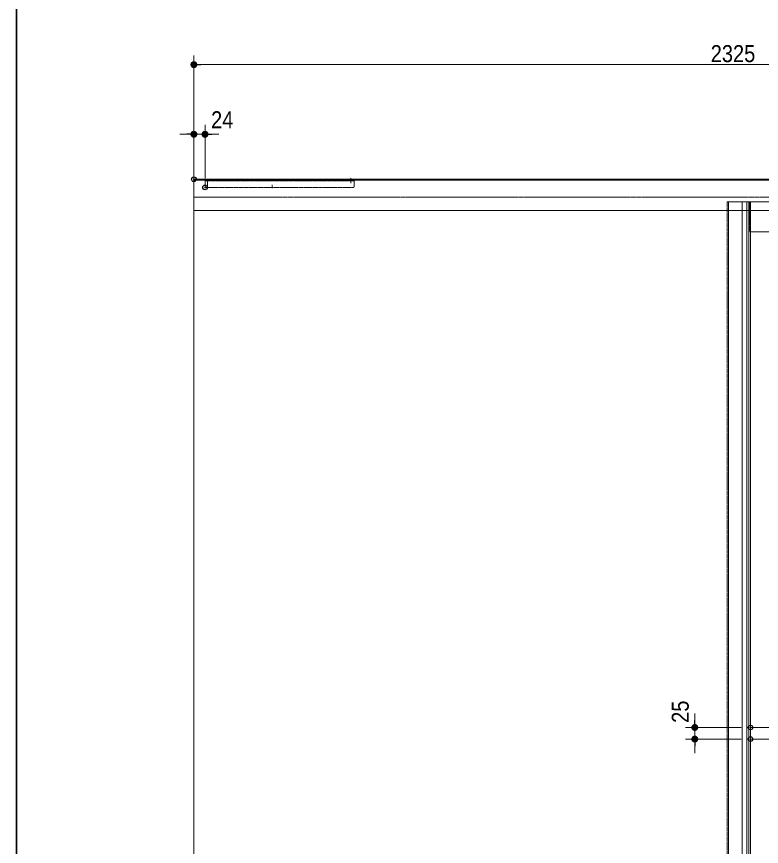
# Model space of a CAD drawing. Units: millimetres, scale not verified. Extents: x -6062 to 6062, y -3045 to 3045.
# Drawn here: x -5788 to -4183, y -1257 to 531 of the extents above; entities that cross this region are included whole.
import ezdxf
from ezdxf.enums import TextEntityAlignment as Align

# ---------------------------------------------------------------- set-up
doc = ezdxf.new("R2010")
doc.units = ezdxf.units.MM
doc.header["$LTSCALE"] = 20
doc.header["$PDMODE"] = 32
doc.header["$PDSIZE"] = 10
for name, pattern in [('USER1', [2.91, 1.76, -0.4, 0.35, -0.4]), ('USER2', [10.5, 8, -0.5, 0.5, -0.5, 0.5, -0.5]), ('USER3', [1.11, 0.71, -0.4])]:
    doc.linetypes.add(name, pattern=pattern)
for name, color, linetype, lineweight in [('0-0_1図面枠', 7, 'Continuous', 20), ('0-1_3一般', 7, 'Continuous', 15), ('0-2_2寸法-1', 7, 'Continuous', 15), ('0-3_0', 7, 'Continuous', 25), ('0-5_2寸法-2', 7, 'Continuous', 15)]:
    doc.layers.add(name, color=color, linetype=linetype, lineweight=lineweight)
doc.layers.add('0-4_Defpoints', color=7, linetype='Continuous')
doc.styles.add('ＭＳ Ｐゴシック', font='')
doc.styles.get('ＭＳ Ｐゴシック').set_extended_font_data('MS PGothic')

# ---------------------------------------------------------------- blocks, each defined once
blk = doc.blocks.new('グループ-2')
at = {"layer": '0-0_1図面枠', "lineweight": 35}
blk.add_lwpolyline([(-80000, 55400), (80000, 55400), (80000, -55400), (-80000, -55400)], close=True, dxfattribs=at)
blk = doc.blocks.new('図面枠')
at = {"layer": '0-0_1図面枠'}
blk.add_blockref('グループ-2', (0, 0), dxfattribs=at)
blk = doc.blocks.new('グループ-27')
at = {"layer": '0-1_3一般', "linetype": 'USER2'}
for p, q in [((-65601.9, 3431.4), (-65601.9, 3654.9)), ((-71881.9, 3540), (-71881.9, 3250)), ((-71731.9, 3540), (-71881.9, 3540)), ((-71881.9, 3250), (-69303.9, 3250)), ((-71781.9, 3232.7), (-71781.9, 3570.3)), ((-65781.9, 3540), (-71731.9, 3540)), ((-69303.9, 3250), (-65501.9, 3250)), ((-65741.9, 3540), (-65781.9, 3540))]:
    blk.add_line(p, q, dxfattribs=at)
at = {"layer": '0-1_3一般', "linetype": 'USER1'}
blk.add_line((-68995.9, 3362), (-68995.9, 3220), dxfattribs=at)
at = {"layer": '0-1_3一般', "linetype": 'USER2'}
blk.add_lwpolyline([(-65461.9, 3290), (-65461.9, 3540), (-65801.9, 3540), (-65781.9, 3540)], dxfattribs=at)
blk.add_arc((-65501.9, 3290), 40, 270, 0, dxfattribs=at)
blk = doc.blocks.new('グループ-28')
at = {"layer": '0-1_3一般'}
for p, q in [((-72361.9, 3559.9), (-72361.9, 2259.9)), ((21598.1, 3559.9), (-72361.9, 3559.9)), ((-72361.9, 2259.9), (21598.1, 2259.9))]:
    blk.add_line(p, q, dxfattribs=at)
blk = doc.blocks.new('グループ-29')
at = {"layer": '0-1_3一般', "linetype": 'USER3'}
for p, q in [((-72361.9, 3600), (-72361.9, 2830)), ((21598.1, 3600), (-72361.9, 3600)), ((-72361.9, 2830), (21598.1, 2830))]:
    blk.add_line(p, q, dxfattribs=at)
blk = doc.blocks.new('グループ-30')
at = {"layer": '0-1_3一般'}
for p, q in [((-72361.9, 4660), (-72361.9, 3600)), ((-72361.9, 3600), (-72361.9, -43400))]:
    blk.add_line(p, q, dxfattribs=at)
blk.add_lwpolyline([(21598.1, 4660), (21598.1, 3600), (-72361.9, 3600), (-72361.9, 4660)], dxfattribs=at)
blk = doc.blocks.new('グループ-32')
at = {"layer": '0-1_3一般', "linetype": 'USER2'}
for p, q in [((-49381.9, 2630), (-49331.9, 2630)), ((-49381.9, -43170), (-49381.9, 2630)), ((-25431.9, 2630), (-25381.9, 2630)), ((-25381.9, 2630), (-25381.9, -43170)), ((-49331.9, -43170), (-49381.9, -43170)), ((-25381.9, -43170), (-25431.9, -43170))]:
    blk.add_line(p, q, dxfattribs=at)
at = {"layer": '0-1_3一般'}
for p, q in [((-49331.9, 2630), (-26351.9, 2630)), ((-49331.9, -41870), (-49331.9, 2630)), ((-49331.9, 2630), (-48411.9, 2630)), ((-48743.8, 2630), (-48743.8, -43170)), ((-48541.9, 2630), (-48541.9, -43170)), ((-48459.9, 2630), (-48459.9, -43170)), ((-48381.9, 2630), (-48381.9, 1330)), ((-26381.9, 1330), (-26381.9, 2630)), ((-26351.9, 2630), (-25431.9, 2630)), ((-26303.9, -43170), (-26303.9, 2630)), ((-26221.9, -43170), (-26221.9, 2630)), ((-26020, -43170), (-26020, 2630)), ((-25431.9, 2630), (-25431.9, -41890)), ((-48381.9, 1330), (-48381.9, -20020)), ((-26381.9, 1330), (-48381.9, 1330)), ((-26381.9, -20020), (-26381.9, 1330)), ((-48381.9, -20020), (-48381.9, -41870)), ((-48381.9, -20020), (-26381.9, -20020)), ((-26381.9, -41870), (-26381.9, -20020)), ((-48381.9, -20520), (-26381.9, -20520)), ((-49331.9, -43170), (-49331.9, -41870)), ((-48381.9, -41870), (-26381.9, -41870)), ((-48381.9, -41870), (-48381.9, -43170)), ((-26381.9, -43170), (-26381.9, -41870)), ((-25431.9, -41890), (-25431.9, -43170)), ((-49251.9, -43170), (-49331.9, -43170)), ((-26381.9, -43170), (-49331.9, -43170)), ((-48887.9, -43170), (-49251.9, -43170)), ((-48411.9, -43170), (-48887.9, -43170)), ((-48381.9, -43170), (-48411.9, -43170)), ((-26351.9, -43170), (-26381.9, -43170)), ((-25875.9, -43170), (-26351.9, -43170)), ((-25511.9, -43170), (-25875.9, -43170)), ((-25431.9, -43170), (-25511.9, -43170))]:
    blk.add_line(p, q, dxfattribs=at)
at = {"layer": '0-1_3一般', "linetype": 'USER3'}
for p, q in [((-48411.9, 2630), (-48411.9, 1330)), ((-26351.9, 1330), (-26351.9, 2630)), ((-48411.9, 1330), (-48381.9, 1330)), ((-26381.9, 1330), (-26351.9, 1330)), ((-48411.9, -41870), (-48381.9, -41870)), ((-48411.9, -43170), (-48411.9, -41870)), ((-26381.9, -41870), (-26351.9, -41870)), ((-26351.9, -41870), (-26351.9, -43170))]:
    blk.add_line(p, q, dxfattribs=at)
blk = doc.blocks.new('グループ-34')
at = {"layer": '0-1_3一般'}
blk.add_blockref('グループ-32', (0, 0), dxfattribs=at)
blk = doc.blocks.new('グループ-35')
at = {"layer": '0-1_3一般'}
for name in ['グループ-30', 'グループ-29', 'グループ-27', 'グループ-28', 'グループ-34']:
    blk.add_blockref(name, (0, 0), dxfattribs=at)
blk = doc.blocks.new('_Dot')
at = {"layer": '0-3_0'}
blk.add_line((-10, 0), (-20, 0), dxfattribs=at)
for points in [[(0, 0), (-10, 0), (-9.92, 1.25)], [(0, 0), (-9.92, -1.25), (-10, 0)], [(0, 0), (-9.92, 1.25), (-9.69, 2.49)], [(0, 0), (-9.69, -2.49), (-9.92, -1.25)], [(0, 0), (-9.69, 2.49), (-9.3, 3.68)], [(0, 0), (-9.3, -3.68), (-9.69, -2.49)], [(0, 0), (-9.3, 3.68), (-8.76, 4.82)], [(0, 0), (-8.76, -4.82), (-9.3, -3.68)], [(0, 0), (-8.76, 4.82), (-8.09, 5.88)], [(0, 0), (-8.09, -5.88), (-8.76, -4.82)], [(0, 0), (-8.09, 5.88), (-7.29, 6.85)], [(0, 0), (-7.29, -6.85), (-8.09, -5.88)], [(0, 0), (-7.29, 6.85), (-6.37, 7.71)], [(0, 0), (-6.37, -7.71), (-7.29, -6.85)], [(0, 0), (-6.37, 7.71), (-5.36, 8.44)], [(0, 0), (-5.36, -8.44), (-6.37, -7.71)], [(0, 0), (-5.36, 8.44), (-4.26, 9.05)], [(0, 0), (-4.26, -9.05), (-5.36, -8.44)], [(0, 0), (-4.26, 9.05), (-3.09, 9.51)], [(0, 0), (-3.09, -9.51), (-4.26, -9.05)], [(0, 0), (-3.09, 9.51), (-1.87, 9.82)], [(0, 0), (-1.87, -9.82), (-3.09, -9.51)], [(0, 0), (-1.87, 9.82), (-0.63, 9.98)], [(0, 0), (-0.63, -9.98), (-1.87, -9.82)], [(0, 0), (-0.63, 9.98), (0.63, 9.98)], [(0, 0), (0.63, -9.98), (-0.63, -9.98)], [(0, 0), (0.63, 9.98), (1.87, 9.82)], [(0, 0), (1.87, 9.82), (3.09, 9.51)], [(0, 0), (3.09, 9.51), (4.26, 9.05)], [(0, 0), (4.26, 9.05), (5.36, 8.44)], [(0, 0), (5.36, 8.44), (6.37, 7.71)], [(0, 0), (6.37, 7.71), (7.29, 6.85)], [(0, 0), (7.29, 6.85), (8.09, 5.88)], [(0, 0), (8.09, 5.88), (8.76, 4.82)], [(0, 0), (8.76, 4.82), (9.3, 3.68)], [(0, 0), (9.3, 3.68), (9.69, 2.49)], [(0, 0), (9.69, 2.49), (9.92, 1.25)], [(0, 0), (9.92, 1.25), (10, 0)], [(0, 0), (1.87, -9.82), (0.63, -9.98)], [(0, 0), (3.09, -9.51), (1.87, -9.82)], [(0, 0), (4.26, -9.05), (3.09, -9.51)], [(0, 0), (5.36, -8.44), (4.26, -9.05)], [(0, 0), (6.37, -7.71), (5.36, -8.44)], [(0, 0), (7.29, -6.85), (6.37, -7.71)], [(0, 0), (8.09, -5.88), (7.29, -6.85)], [(0, 0), (8.76, -4.82), (8.09, -5.88)], [(0, 0), (9.3, -3.68), (8.76, -4.82)], [(0, 0), (9.69, -2.49), (9.3, -3.68)], [(0, 0), (9.92, -1.25), (9.69, -2.49)], [(0, 0), (10, 0), (9.92, -1.25)]]:
    blk.add_solid(points, dxfattribs=at)

msp = doc.modelspace()

# ---------------------------------------------------------------- linework, layer by layer
at = {"layer": '0-2_2寸法-1'}
for p, q in [((-5405.6, 297), (-5405.6, 447)), ((-3095.61, 427), (-5390.59, 427))]:
    msp.add_line(p, q, dxfattribs=at)
at = {"layer": '0-4_Defpoints'}
for p in [(-5405.6, 427), (-5405.6, 277), (-5381.59, 277), (-5405.6, 180), (-5381.59, 162.5), (-4206.6, -1001), (-4326.6, -1026), (-4206.6, -1026)]:
    msp.add_point(p, dxfattribs=at)
at = {"layer": '0-5_2寸法-2'}
for p, q in [((-5405.6, 200), (-5405.6, 297)), ((-5381.59, 182.5), (-5381.59, 297)), ((-5420.6, 277), (-5435.61, 277)), ((-5405.6, 277), (-5381.59, 277)), ((-5366.59, 277), (-5351.58, 277)), ((-4326.6, -985.99), (-4326.6, -970.99)), ((-4226.6, -1001), (-4346.6, -1001)), ((-4326.6, -1001), (-4326.6, -1026)), ((-4226.6, -1026), (-4346.6, -1026)), ((-4326.6, -1041.01), (-4326.6, -1056.01))]:
    msp.add_line(p, q, dxfattribs=at)

# ---------------------------------------------------------------- block references
at = {"layer": '0-0_1図面枠', "xscale": 0.05, "yscale": 0.05}
msp.add_blockref('図面枠', (-1787.5, 0), dxfattribs=at)
at = {"layer": '0-1_3一般', "xscale": 0.05, "yscale": 0.05}
msp.add_blockref('グループ-35', (-1787.5, 0), dxfattribs=at)
at = {"layer": '0-2_2寸法-1', "xscale": 0.7503418, "yscale": 0.7503418, "rotation": 180}
msp.add_blockref('_Dot', (-5405.6, 427), dxfattribs=at)
at = {"layer": '0-5_2寸法-2', "xscale": 0.7503418, "yscale": 0.7503418}
msp.add_blockref('_Dot', (-5405.6, 277), dxfattribs=at)
for p, rotation in [((-5381.59, 277), 180), ((-4326.6, -1001), 270), ((-4326.6, -1026), 90)]:
    msp.add_blockref('_Dot', p, dxfattribs=dict(at, rotation=rotation))

# ---------------------------------------------------------------- texts
at = {"layer": '0-2_2寸法-1', "style": 'ＭＳ Ｐゴシック', "width": 0.9}
msp.add_text('2325', height=36.66, dxfattribs=at).set_placement((-4292.28, 421.44), align=Align.BOTTOM_LEFT)
at = {"layer": '0-5_2寸法-2', "style": 'ＭＳ Ｐゴシック', "width": 0.9}
msp.add_text('24', height=36.66, dxfattribs=at).set_placement((-5368.58, 278.98), align=Align.BOTTOM_LEFT)
msp.add_text('25', height=36.66, rotation=90, dxfattribs=at).set_placement((-4328.57, -991.09), align=Align.BOTTOM_LEFT)

doc.saveas('drawing.dxf')
